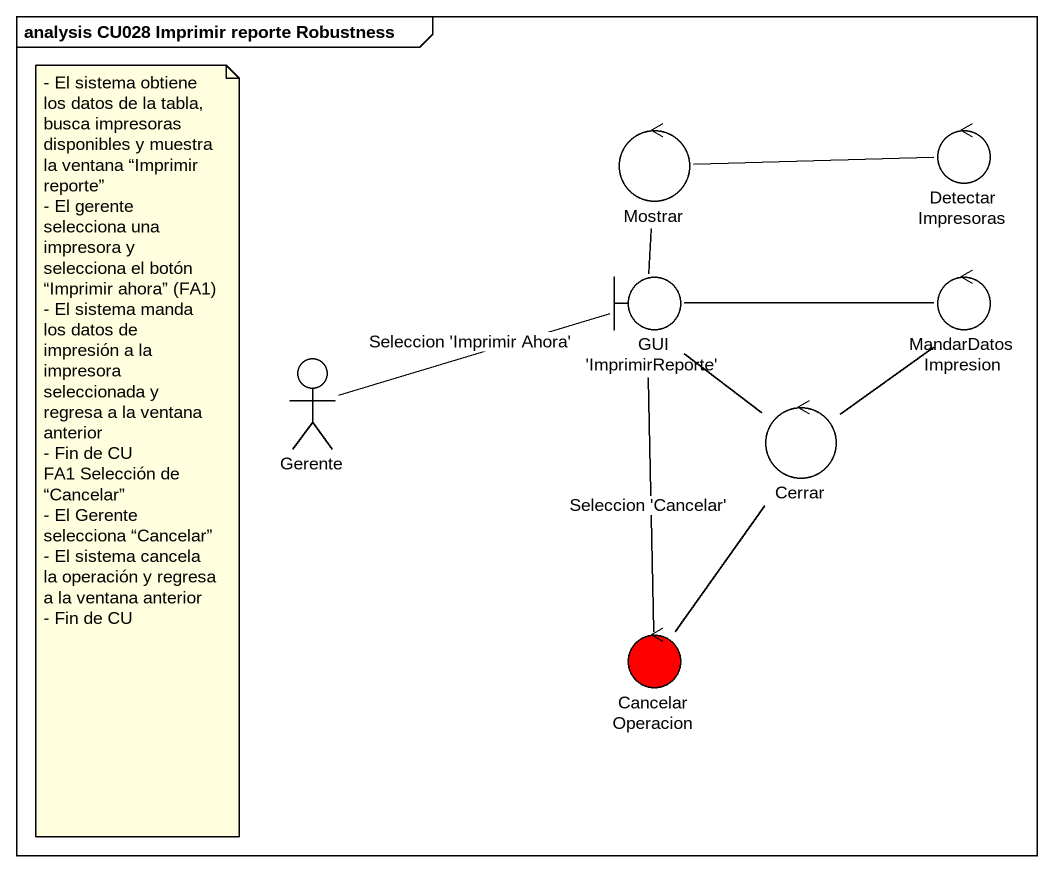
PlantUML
@startuml
mainframe analysis CU028 Imprimir reporte Robustness
control Mostrar
control DetectarImpresoras
boundary "GUI 'ImprimirReporte'" as GUI_ImprimirReporte
control MandarDatosImpresion
actor Gerente
control Cerrar
control CancelarOperacion #FF0000
Mostrar -- GUI_ImprimirReporte
DetectarImpresoras -left- Mostrar
GUI_ImprimirReporte -right- MandarDatosImpresion
GUI_ImprimirReporte -- CancelarOperacion : Seleccion 'Cancelar'
MandarDatosImpresion -- Cerrar
Gerente -right- GUI_ImprimirReporte : Seleccion 'Imprimir Ahora'
Cerrar -up- GUI_ImprimirReporte
CancelarOperacion -up- Cerrar
note as N1
  - El sistema obtiene los datos de la tabla, busca impresoras disponibles y muestra la ventana “Imprimir reporte”
  - El gerente selecciona una impresora y selecciona el botón “Imprimir ahora” (FA1)
  - El sistema manda los datos de impresión a la impresora seleccionada y regresa a la ventana anterior
  - Fin de CU
  FA1 Selección de “Cancelar”
  - El Gerente selecciona “Cancelar”
  - El sistema cancela la operación y regresa a la ventana anterior
  - Fin de CU
end note
@enduml
